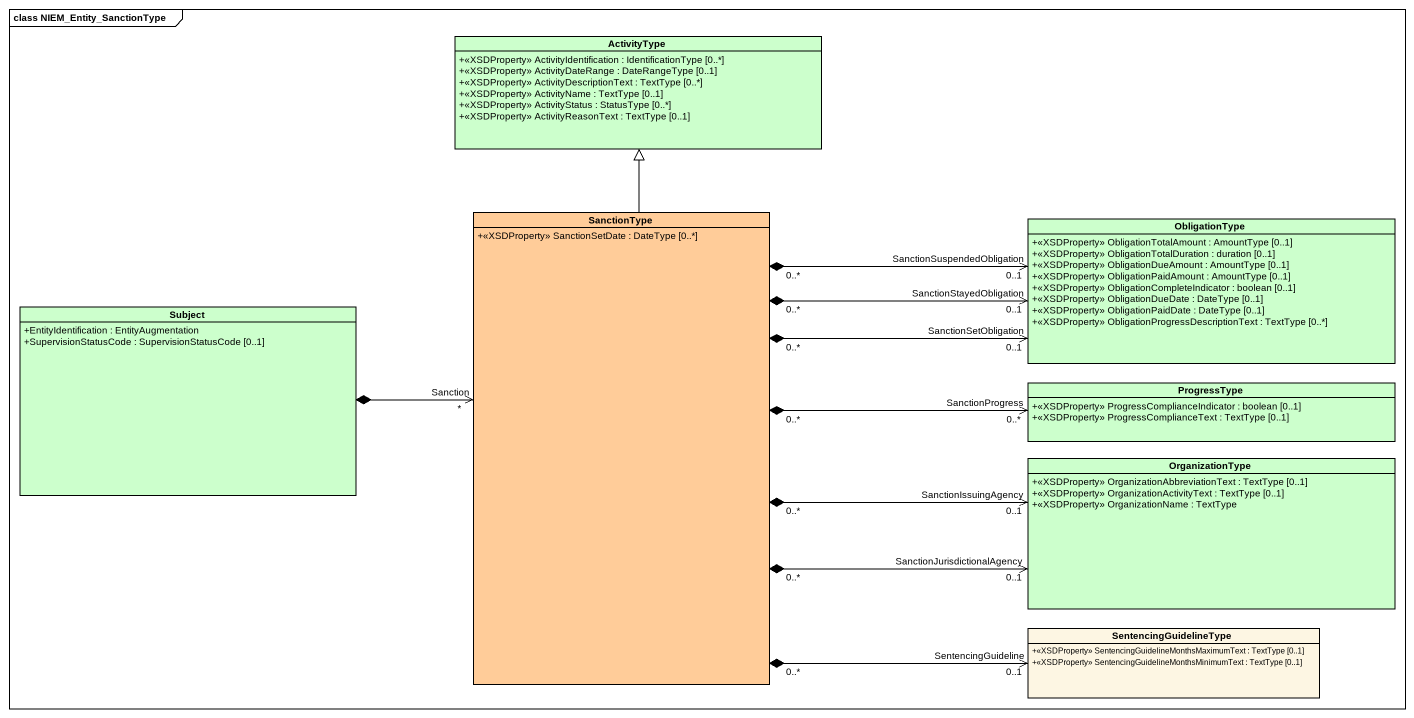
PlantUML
@startuml
mainframe class NIEM_Entity_SanctionType
hide circle
hide empty members
skinparam classAttributeIconSize 0
class ActivityType #CCFFCC {
  +<<XSDProperty>> ActivityIdentification : IdentificationType [0..*]
  +<<XSDProperty>> ActivityDateRange : DateRangeType [0..1]
  +<<XSDProperty>> ActivityDescriptionText : TextType [0..*]
  +<<XSDProperty>> ActivityName : TextType [0..1]
  +<<XSDProperty>> ActivityStatus : StatusType [0..*]
  +<<XSDProperty>> ActivityReasonText : TextType [0..1]
}
class SanctionType #FFCC99 {
  +<<XSDProperty>> SanctionSetDate : DateType [0..*]
}
class ObligationType #CCFFCC {
  +<<XSDProperty>> ObligationTotalAmount : AmountType [0..1]
  +<<XSDProperty>> ObligationTotalDuration : duration [0..1]
  +<<XSDProperty>> ObligationDueAmount : AmountType [0..1]
  +<<XSDProperty>> ObligationPaidAmount : AmountType [0..1]
  +<<XSDProperty>> ObligationCompleteIndicator : boolean [0..1]
  +<<XSDProperty>> ObligationDueDate : DateType [0..1]
  +<<XSDProperty>> ObligationPaidDate : DateType [0..1]
  +<<XSDProperty>> ObligationProgressDescriptionText : TextType [0..*]
}
class Subject #CCFFCC {
  +EntityIdentification : EntityAugmentation
  +SupervisionStatusCode : SupervisionStatusCode [0..1]
}
class ProgressType #CCFFCC {
  +<<XSDProperty>> ProgressComplianceIndicator : boolean [0..1]
  +<<XSDProperty>> ProgressComplianceText : TextType [0..1]
}
class OrganizationType #CCFFCC {
  +<<XSDProperty>> OrganizationAbbreviationText : TextType [0..1]
  +<<XSDProperty>> OrganizationActivityText : TextType [0..1]
  +<<XSDProperty>> OrganizationName : TextType
}
class SentencingGuidelineType {
  +<<XSDProperty>> SentencingGuidelineMonthsMaximumText : TextType [0..1]
  +<<XSDProperty>> SentencingGuidelineMonthsMinimumText : TextType [0..1]
}
SanctionType -up-|> ActivityType
SanctionType "0..*" *-right-> "SanctionSetObligation\n0..1" ObligationType
SanctionType "0..*" *-right-> "SanctionStayedObligation\n0..1" ObligationType
SanctionType "0..*" *-right-> "SanctionSuspendedObligation\n0..1" ObligationType
SanctionType "0..*" *-right-> "SanctionProgress\n0..*" ProgressType
SanctionType "0..*" *-right-> "SanctionIssuingAgency\n0..1" OrganizationType
SanctionType "0..*" *-right-> "SanctionJurisdictionalAgency\n0..1" OrganizationType
SanctionType "0..*" *-right-> "SentencingGuideline\n0..1" SentencingGuidelineType
Subject *-right-> "Sanction\n*" SanctionType
@enduml
